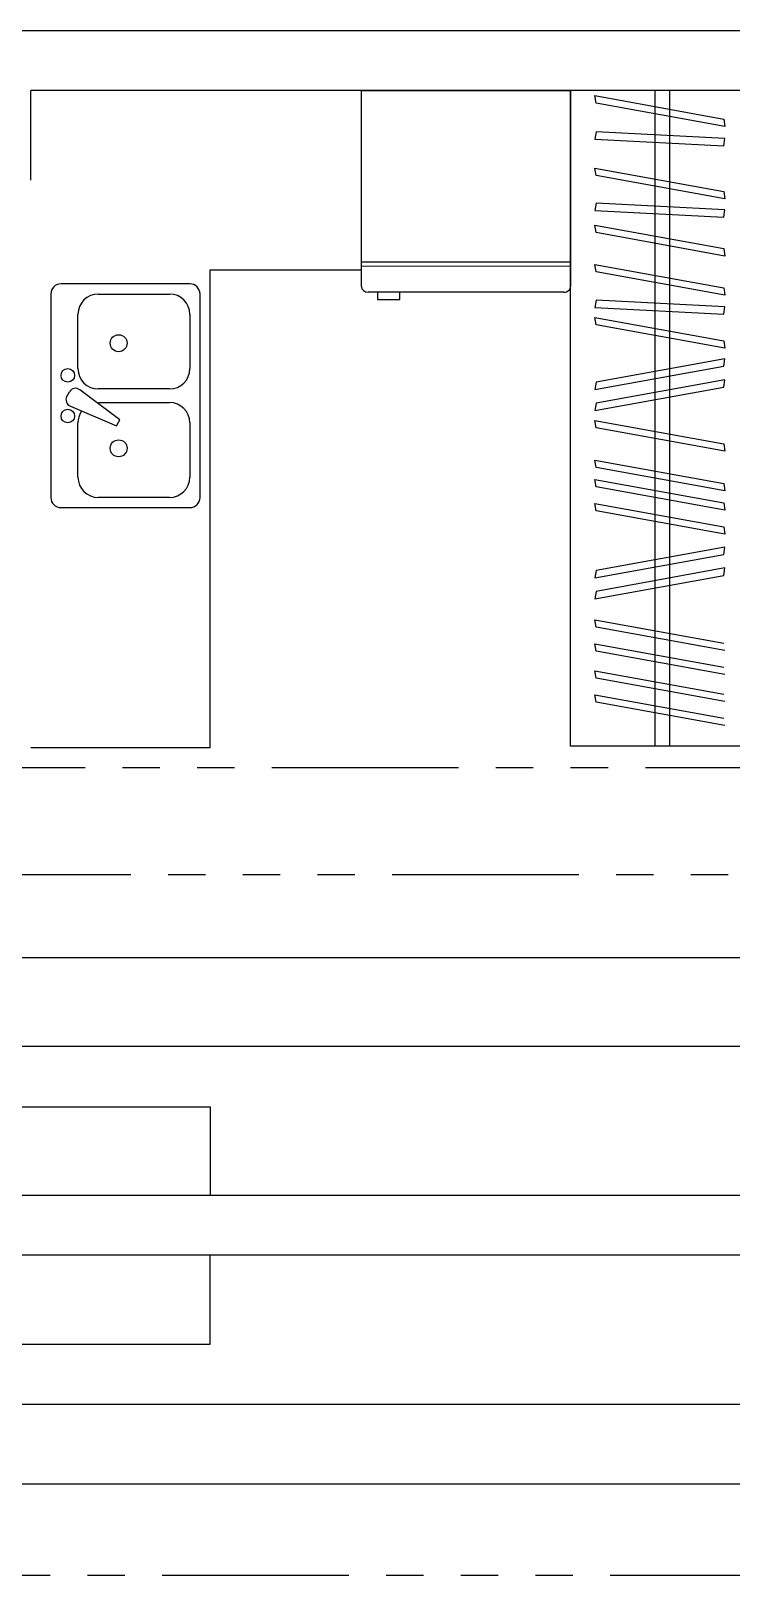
# Model space of a CAD drawing. Extents: x -41969 to 449372, y 65390 to 759577.
# Drawn here: x 342355 to 344699, y 733361 to 738532 of the extents above; entities that cross this region are included whole.
import ezdxf

# ---------------------------------------------------------------- set-up
doc = ezdxf.new("R2010")
doc.units = 0
doc.header["$LTSCALE"] = 1000
doc.header["$MEASUREMENT"] = 0
doc.linetypes.add('PHANTOM2', pattern=[1.25, 0.625, -0.125, 0.125, -0.125, 0.125, -0.125])
doc.linetypes.add('PHANTOM3', pattern=[1.5, 0.625, -0.125, 0.125, -0.125, 0.125, -0.125, 0.125, -0.125])
for name, color, linetype in [('WALL', 7, 'Continuous'), ('WIRE-照明', 120, 'Continuous'), ('装修家具', 8, 'Continuous')]:
    doc.layers.add(name, color=color, linetype=linetype)
doc.styles.add('_TEL_DIM', font='SIMPLEX', dxfattribs={"width": 0.8, "height": 3.5, "bigfont": 'HZTXT'})
doc.styles.add('DIM_FONT', font='SIMPLEX', dxfattribs={"width": 0.7, "bigfont": 'GBCBIG'})
doc.styles.get("Standard").update_dxf_attribs({"font": 'gbenor.shx', "bigfont": 'gbcbig.shx'})
doc.linetypes.add('TV', pattern='A,2.8,-0.1,["TV",_TEL_DIM,S=0.07,R=0,X=0,Y=-0.1],-0.52', length=3.42)

# ---------------------------------------------------------------- blocks, each defined once
blk = doc.blocks.new('A$C65FF3140')
at = {"color": 8}
for p, q in [((6556.7, 18100), (7256.7, 18100)), ((6556.7, 17443.7), (6556.7, 18100)), ((7256.7, 15904.9), (7256.7, 18100)), ((7256.7, 18100), (7256.7, 17443.7)), ((7540.2, 15904.9), (7540.2, 18100)), ((7588.4, 18100), (7588.4, 15904.9)), ((7338.5, 18083.1), (7769.9, 18004.7)), ((7342.2, 18058.4), (7338.5, 18083.1)), ((7773.6, 17980.1), (7342.2, 18058.4)), ((7769.9, 18004.7), (7773.6, 17980.1)), ((7769.9, 18004.7), (7773.6, 17980.1)), ((7342.2, 17961.8), (7338.5, 17937.2)), ((7342.2, 17961.8), (7338.5, 17937.2)), ((7773.6, 17940.1), (7342.2, 17961.8)), ((7773.6, 17940.1), (7342.2, 17961.8)), ((7338.5, 17937.2), (7769.9, 17915.5)), ((7338.5, 17937.2), (7769.9, 17915.5)), ((7769.9, 17915.5), (7773.6, 17940.1)), ((7769.9, 17915.5), (7773.6, 17940.1)), ((7338.5, 17840.3), (7769.9, 17762)), ((7342.2, 17815.7), (7338.5, 17840.3)), ((7338.5, 17840.3), (7769.9, 17762)), ((7342.2, 17815.7), (7338.5, 17840.3)), ((7773.6, 17737.3), (7342.2, 17815.7)), ((7773.6, 17737.3), (7342.2, 17815.7)), ((7769.9, 17762), (7773.6, 17737.3)), ((7769.9, 17762), (7773.6, 17737.3)), ((7342.2, 17722.8), (7338.5, 17698.2)), ((7342.2, 17722.8), (7338.5, 17698.2)), ((7338.5, 17698.2), (7769.9, 17676.5)), ((7338.5, 17698.2), (7769.9, 17676.5)), ((7773.6, 17701.2), (7342.2, 17722.8)), ((7773.6, 17701.2), (7342.2, 17722.8)), ((7769.9, 17676.5), (7773.6, 17701.2)), ((7769.9, 17676.5), (7773.6, 17701.2)), ((7338.5, 17649.1), (7769.9, 17570.8)), ((7342.2, 17624.5), (7338.5, 17649.1)), ((7338.5, 17649.1), (7769.9, 17570.8)), ((7342.2, 17624.5), (7338.5, 17649.1)), ((7773.6, 17546.1), (7342.2, 17624.5)), ((7773.6, 17546.1), (7342.2, 17624.5)), ((7769.9, 17570.8), (7773.6, 17546.1)), ((7769.9, 17570.8), (7773.6, 17546.1)), ((6050, 15899.9), (6050, 17500)), ((6050, 17500), (6556.7, 17500)), ((7256.7, 17525), (6556.7, 17525)), ((7338.5, 17517.7), (7769.9, 17439.3)), ((7342.2, 17493), (7338.5, 17517.7)), ((7338.5, 17517.7), (7769.9, 17439.3)), ((7342.2, 17493), (7338.5, 17517.7)), ((7773.6, 17414.7), (7342.2, 17493)), ((7773.6, 17414.7), (7342.2, 17493)), ((7769.9, 17439.3), (7773.6, 17414.7)), ((7769.9, 17439.3), (7773.6, 17414.7)), ((7234.1, 17425), (6579.2, 17425)), ((6610.2, 17425), (6610.2, 17400)), ((6610.2, 17400), (6685.4, 17400)), ((6685.4, 17400), (6685.4, 17425)), ((7342.2, 17398.1), (7338.5, 17373.4)), ((7342.2, 17398.1), (7338.5, 17373.4)), ((7773.6, 17376.4), (7342.2, 17398.1)), ((7773.6, 17376.4), (7342.2, 17398.1)), ((7769.9, 17351.8), (7773.6, 17376.4)), ((7769.9, 17351.8), (7773.6, 17376.4)), ((7338.5, 17373.4), (7769.9, 17351.8)), ((7338.5, 17373.4), (7769.9, 17351.8)), ((7338.5, 17340.3), (7769.9, 17262)), ((7342.2, 17315.7), (7338.5, 17340.3)), ((7338.5, 17340.3), (7769.9, 17262)), ((7342.2, 17315.7), (7338.5, 17340.3)), ((7773.6, 17237.3), (7342.2, 17315.7)), ((7773.6, 17237.3), (7342.2, 17315.7)), ((7769.9, 17262), (7773.6, 17237.3)), ((7769.9, 17262), (7773.6, 17237.3)), ((7338.5, 17099), (7769.9, 17177.4)), ((7338.5, 17099), (7769.9, 17177.4)), ((7773.6, 17202), (7342.2, 17123.7)), ((7773.6, 17202), (7342.2, 17123.7)), ((7769.9, 17177.4), (7773.6, 17202)), ((7769.9, 17177.4), (7773.6, 17202)), ((7342.2, 17123.7), (7338.5, 17099)), ((7342.2, 17123.7), (7338.5, 17099)), ((7773.6, 17131.8), (7342.2, 17053.4)), ((7773.6, 17131.8), (7342.2, 17053.4)), ((7769.9, 17107.1), (7773.6, 17131.8)), ((7769.9, 17107.1), (7773.6, 17131.8)), ((7338.5, 17028.8), (7769.9, 17107.1)), ((7338.5, 17028.8), (7769.9, 17107.1)), ((7342.2, 17053.4), (7338.5, 17028.8)), ((7342.2, 17053.4), (7338.5, 17028.8)), ((7338.5, 16995.2), (7769.9, 16916.8)), ((7342.2, 16970.5), (7338.5, 16995.2)), ((7338.5, 16995.2), (7769.9, 16916.8)), ((7342.2, 16970.5), (7338.5, 16995.2)), ((7773.6, 16892.2), (7342.2, 16970.5)), ((7773.6, 16892.2), (7342.2, 16970.5)), ((7769.9, 16916.8), (7773.6, 16892.2)), ((7769.9, 16916.8), (7773.6, 16892.2)), ((7338.5, 16862.7), (7769.9, 16784.3)), ((7342.2, 16838), (7338.5, 16862.7)), ((7338.5, 16862.7), (7769.9, 16784.3)), ((7342.2, 16838), (7338.5, 16862.7)), ((7773.6, 16759.7), (7342.2, 16838)), ((7773.6, 16759.7), (7342.2, 16838)), ((7338.5, 16798.2), (7769.9, 16719.9)), ((7342.2, 16773.6), (7338.5, 16798.2)), ((7338.5, 16798.2), (7769.9, 16719.9)), ((7342.2, 16773.6), (7338.5, 16798.2)), ((7773.6, 16695.2), (7342.2, 16773.6)), ((7773.6, 16695.2), (7342.2, 16773.6)), ((7769.9, 16784.3), (7773.6, 16759.7)), ((7769.9, 16784.3), (7773.6, 16759.7)), ((7338.5, 16717.7), (7769.9, 16639.4)), ((7342.2, 16693.1), (7338.5, 16717.7)), ((7338.5, 16717.7), (7769.9, 16639.4)), ((7342.2, 16693.1), (7338.5, 16717.7)), ((7769.9, 16719.9), (7773.6, 16695.2)), ((7769.9, 16719.9), (7773.6, 16695.2)), ((7773.6, 16614.7), (7342.2, 16693.1)), ((7773.6, 16614.7), (7342.2, 16693.1)), ((7769.9, 16639.4), (7773.6, 16614.7)), ((7769.9, 16639.4), (7773.6, 16614.7)), ((7773.6, 16571.7), (7342.2, 16493.4)), ((7773.6, 16571.7), (7342.2, 16493.4)), ((7769.9, 16547.1), (7773.6, 16571.7)), ((7769.9, 16547.1), (7773.6, 16571.7)), ((7338.5, 16468.7), (7769.9, 16547.1)), ((7338.5, 16468.7), (7769.9, 16547.1)), ((7773.6, 16501.5), (7342.2, 16423.1)), ((7773.6, 16501.5), (7342.2, 16423.1)), ((7769.9, 16476.8), (7773.6, 16501.5)), ((7769.9, 16476.8), (7773.6, 16501.5)), ((7342.2, 16493.4), (7338.5, 16468.7)), ((7342.2, 16493.4), (7338.5, 16468.7)), ((7338.5, 16398.5), (7769.9, 16476.8)), ((7338.5, 16398.5), (7769.9, 16476.8)), ((7342.2, 16423.1), (7338.5, 16398.5)), ((7342.2, 16423.1), (7338.5, 16398.5)), ((7338.5, 16328.2), (7769.9, 16249.9)), ((7342.2, 16303.6), (7338.5, 16328.2)), ((7338.5, 16328.2), (7769.9, 16249.9)), ((7342.2, 16303.6), (7338.5, 16328.2)), ((7773.6, 16225.2), (7342.2, 16303.6)), ((7773.6, 16225.2), (7342.2, 16303.6)), ((7338.5, 16247.7), (7769.9, 16169.3)), ((7342.2, 16223), (7338.5, 16247.7)), ((7338.5, 16247.7), (7769.9, 16169.3)), ((7342.2, 16223), (7338.5, 16247.7)), ((7773.6, 16144.7), (7342.2, 16223)), ((7773.6, 16144.7), (7342.2, 16223)), ((7338.5, 16157.3), (7769.9, 16079)), ((7342.2, 16132.7), (7338.5, 16157.3)), ((7338.5, 16157.3), (7769.9, 16079)), ((7342.2, 16132.7), (7338.5, 16157.3)), ((7773.6, 16054.3), (7342.2, 16132.7)), ((7773.6, 16054.3), (7342.2, 16132.7)), ((7338.5, 16076.8), (7769.9, 15998.4)), ((7342.2, 16052.1), (7338.5, 16076.8)), ((7338.5, 16076.8), (7769.9, 15998.4)), ((7342.2, 16052.1), (7338.5, 16076.8)), ((7773.6, 15973.8), (7342.2, 16052.1)), ((7773.6, 15973.8), (7342.2, 16052.1)), ((5450, 15899.9), (6050, 15899.9)), ((7856.7, 15904.9), (7256.7, 15904.9)), ((7856.7, 15904.9), (7256.7, 15904.9)), ((4854.3, 14697.2), (6050, 14697.2)), ((6050, 14697.2), (6050, 14400)), ((6050, 13902.8), (6050, 14200)), ((4854.3, 13902.8), (6050, 13902.8))]:
    blk.add_line(p, q, dxfattribs=at)
at = {"color": 8, "lineweight": 13}
blk.add_line((7256.7, 17512.5), (6556.7, 17512.5), dxfattribs=at)
at = {"color": 8, "linetype": 'ByBlock'}
for p, q in [((5982.2, 17452.9), (5550.8, 17452.9)), ((5516.7, 17418.8), (5516.7, 16737.6)), ((5675.7, 17418.8), (5914.1, 17418.8)), ((6016.3, 16737.6), (6016.3, 17418.8)), ((5607.5, 17169), (5607.5, 17350.7)), ((5982.2, 17350.7), (5982.2, 17169)), ((5570.4, 17075.9), (5579.6, 17091.8)), ((5747.8, 16997.2), (5613.7, 17098)), ((5914.1, 17100.9), (5675.7, 17100.9)), ((5582.1, 17043.3), (5736.5, 16977.5)), ((5676.5, 17055.5), (5914.1, 17055.5)), ((5607.5, 16805.7), (5607.5, 16987.3)), ((5736.5, 16977.5), (5747.8, 16997.2)), ((5982.2, 16987.3), (5982.2, 16805.7)), ((5550.8, 16703.5), (5982.2, 16703.5)), ((5914.1, 16737.6), (5675.7, 16737.6))]:
    blk.add_line(p, q, dxfattribs=at)
for centre, radius in [((5743.8, 17254.2), 28.4), ((5573.5, 17146.3), 22.7), ((5573.5, 17010.1), 22.7), ((5743.8, 16902.2), 28.4)]:
    blk.add_circle(centre, radius, dxfattribs=at)
for centre, radius, start, end in [((5550.8, 17418.8), 34.1, 90, 180), ((5982.2, 17418.8), 34.1, 360, 90), ((5675.7, 17350.7), 68.1, 90, 180), ((5914.1, 17350.7), 68.1, 360, 90), ((5675.7, 17169), 68.1, 180, 270), ((5914.1, 17169), 68.1, 270, 360), ((5590.1, 17064.6), 22.7, 150, 249.4623), ((5599.2, 17080.4), 22.7, 50.5377, 150), ((5675.7, 16987.3), 68.1, 146.607, 180), ((5914.1, 16987.3), 68.1, 360, 90), ((5675.7, 16805.7), 68.1, 180, 270), ((5914.1, 16805.7), 68.1, 270, 360), ((5550.8, 16737.6), 34.1, 180, 270), ((5982.2, 16737.6), 34.1, 270, 360)]:
    blk.add_arc(centre, radius, start, end, dxfattribs=at)
at = {"color": 8}
for centre, major_axis, start_param, end_param in [((6579.2, 17443.7), (22.6, 0), 3.141593, 4.712389), ((7234.1, 17443.7), (-22.6, 0), 1.570796, 3.141593)]:
    blk.add_ellipse(centre, major_axis=major_axis, ratio=0.830219, start_param=start_param, end_param=end_param, dxfattribs=at)
at = {"color": 8, "ltscale": 1e-06, "style": 'DIM_FONT', "text_generation_flag": 4, "width": 0.8, "flags": 9}
for tag, p, rotation in [('YSIZE', (7913.6, 18100), 270), ('XSIZE', (7913.6, 18100), 270), ('YSIZE', (5350, 12479.8), 270.0001), ('XSIZE', (5350, 12479.8), 270.0001), ('YSIZE', (7913.6, 10300), 270), ('XSIZE', (7913.6, 10300), 270), ('YSIZE', (5350, 4679.8), 270.0001), ('XSIZE', (5350, 4679.8), 270.0001), ('YSIZE', (-4020.2, -3750), 180.0001), ('XSIZE', (-4020.2, -3750), 180.0001), ('YSIZE', (3779.8, -3750), 180.0001), ('XSIZE', (3779.8, -3750), 180.0001), ('YSIZE', (12500, -4413.7), 270.0001), ('XSIZE', (12500, -4413.7), 270.0001), ('XSIZE', (12451, -6050.4), 180), ('YSIZE', (12451, -6050.4), 180), ('YSIZE', (10569.5, -6235.4), 180), ('XSIZE', (10569.5, -6235.4), 180), ('XSIZE', (-6200, -6313.6), 180), ('YSIZE', (-6200, -6313.6), 180), ('XSIZE', (1600, -6313.6), 180), ('YSIZE', (1600, -6313.6), 180)]:
    blk.add_attdef(tag, p, '', height=0.5, rotation=rotation, dxfattribs=at)
at = {"color": 8, "style": 'DIM_FONT', "oblique": 0, "width": 0.8, "flags": 9}
for tag, p, rotation in [('YSIZE', (5516.7, 17078.2), 360), ('XSIZE', (5516.7, 17078.2), 360), ('YSIZE', (5516.7, 9278.2), 360), ('XSIZE', (5516.7, 9278.2), 360), ('YSIZE', (-7221.8, -3916.7), 270), ('XSIZE', (-7221.8, -3916.7), 270), ('YSIZE', (578.2, -3916.7), 270), ('XSIZE', (578.2, -3916.7), 270)]:
    blk.add_attdef(tag, p, '', height=0.413, rotation=rotation, dxfattribs=at)
at = {"color": 8, "ltscale": 1e-06, "style": 'DIM_FONT', "width": 0.8, "flags": 9}
for tag, p, rotation in [('YSIZE', (5350, 16101), 89.9999), ('XSIZE', (5350, 16101), 89.9999), ('XSIZE', (7913.6, 10500), 90), ('YSIZE', (7913.6, 10500), 90), ('YSIZE', (7913.6, 2700.1), 90), ('XSIZE', (7913.6, 2700.1), 90), ('YSIZE', (-16900, -4413.7), 269.9999), ('XSIZE', (-16900, -4413.7), 269.9999)]:
    blk.add_attdef(tag, p, '', height=0.5, rotation=rotation, dxfattribs=at)
at = {"color": 8, "style": 'DIM_FONT', "text_generation_flag": 4, "width": 0.8, "flags": 9}
for tag, p, rotation in [('YSIZE', (5516.7, 11521.8), 0), ('XSIZE', (5516.7, 11521.8), 0), ('YSIZE', (5516.7, 3721.8), 0), ('XSIZE', (5516.7, 3721.8), 0), ('YSIZE', (9342.9, -1535.9), 180), ('XSIZE', (9342.9, -1535.9), 180), ('YSIZE', (-4978.2, -3916.7), 270), ('XSIZE', (-4978.2, -3916.7), 270), ('YSIZE', (2821.8, -3916.7), 270), ('XSIZE', (2821.8, -3916.7), 270)]:
    blk.add_attdef(tag, p, '', height=0.413, rotation=rotation, dxfattribs=at)
at = {"color": 8, "ltscale": 1e-06, "style": 'DIM_FONT', "oblique": 0, "width": 0.8, "flags": 9}
for tag, p, rotation in [('YSIZE', (5350, 8320.2), 89.9999), ('XSIZE', (5350, 8320.2), 89.9999), ('YSIZE', (-8179.8, -3750), 359.9999), ('XSIZE', (-8179.8, -3750), 359.9999), ('YSIZE', (-379.8, -3750), 359.9999), ('XSIZE', (-379.8, -3750), 359.9999)]:
    blk.add_attdef(tag, p, '', height=0.5, rotation=rotation, dxfattribs=at)
at = {"color": 8, "text_generation_flag": 4, "flags": 9}
for tag, p, height, width in [('YSIZE', (-14000.3, -1399.1), 0.666, 0.834261), ('XSIZE', (-14000.3, -1399.1), 0.666, 0.834261), ('YSIZE', (-10846.1, -3267.1), 0.5, 0.8), ('XSIZE', (-10846.1, -3267.1), 0.5, 0.8)]:
    blk.add_attdef(tag, p, '', height=height, rotation=180, dxfattribs=dict(at, width=width))
at = {"color": 8, "flags": 9}
for tag, p, height, width in [('YSIZE', (9600.3, -1399.1), 0.666, 0.834261), ('XSIZE', (9600.3, -1399.1), 0.666, 0.834261), ('YSIZE', (6446.1, -3267.1), 0.5, 0.8), ('XSIZE', (6446.1, -3267.1), 0.5, 0.8)]:
    blk.add_attdef(tag, p, '', height=height, dxfattribs=dict(at, width=width))
at = {"color": 8, "style": 'DIM_FONT', "width": 0.8, "flags": 9}
for tag in ['YSIZE', 'XSIZE']:
    blk.add_attdef(tag, (-13742.9, -1535.9), '', height=0.413, dxfattribs=at)
at = {"color": 8, "flags": 9}
for tag, p in [('YSIZE', (5880.4, -5584.1)), ('XSIZE', (5880.4, -5584.1)), ('YSIZE', (5880.4, -5584.1)), ('XSIZE', (5880.4, -5584.1)), ('YSIZE', (9400, -8940.7)), ('XSIZE', (9400, -8940.7))]:
    blk.add_attdef(tag, p, '', height=0.5, dxfattribs=at)
at = {"color": 8, "ltscale": 1e-06, "style": 'DIM_FONT', "width": 0.8, "flags": 9}
for tag, p in [('YSIZE', (-16900, -6050.4)), ('XSIZE', (-16900, -6050.4)), ('YSIZE', (-14969.5, -6235.4)), ('XSIZE', (-14969.5, -6235.4)), ('YSIZE', (-6000, -6313.6)), ('XSIZE', (-6000, -6313.6)), ('YSIZE', (1800, -6313.6)), ('XSIZE', (1800, -6313.6))]:
    blk.add_attdef(tag, p, '', height=0.5, dxfattribs=at)
at = {"color": 8, "text_generation_flag": 4, "flags": 9}
for tag, p in [('YSIZE', (-10280.4, -6139.1)), ('XSIZE', (-10280.4, -6139.1)), ('YSIZE', (-13800, -9000.4)), ('XSIZE', (-13800, -9000.4))]:
    blk.add_attdef(tag, p, '', height=0.5, rotation=180, dxfattribs=at)

msp = doc.modelspace()

# ---------------------------------------------------------------- linework, layer by layer
at = {"layer": 'WALL'}
for p, q in [((345349.2, 738532.2), (342305.2, 738532.2)), ((345349.2, 738332.2), (342355.2, 738332.2)), ((342355.2, 738032.2), (342355.2, 738332.2)), ((348005.2, 734632.2), (340705.2, 734632.2)), ((348005.2, 734432.2), (340705.2, 734432.2))]:
    msp.add_line(p, q, dxfattribs=at)
at = {"layer": 'WIRE-照明', "linetype": 'PHANTOM2'}
msp.add_line((347537.3, 736064.5), (341909.8, 736064.5), dxfattribs=at)
at = {"layer": 'WIRE-照明', "linetype": 'PHANTOM3'}
for p, q in [((347189.4, 735706.7), (341278.7, 735706.7)), ((341294.3, 733361.2), (347189.4, 733361.2))]:
    msp.add_line(p, q, dxfattribs=at)
at = {"layer": 'WIRE-照明'}
for p, q in [((342083.7, 735428.9), (346421.6, 735428.9)), ((341935.8, 733666.5), (346421.6, 733666.5))]:
    msp.add_line(p, q, dxfattribs=at)
at = {"layer": 'WIRE-照明', "linetype": 'TV', "ltscale": 0.5}
for p, q in [((345344.6, 735131.7), (342167.3, 735131.7)), ((345344.6, 733932.7), (342167.3, 733932.7))]:
    msp.add_line(p, q, dxfattribs=at)

# ---------------------------------------------------------------- block references
at = {"layer": '装修家具'}
msp.add_blockref('A$C65FF3140', (336905.2, 720232.2), dxfattribs=at)

doc.saveas('drawing.dxf')
